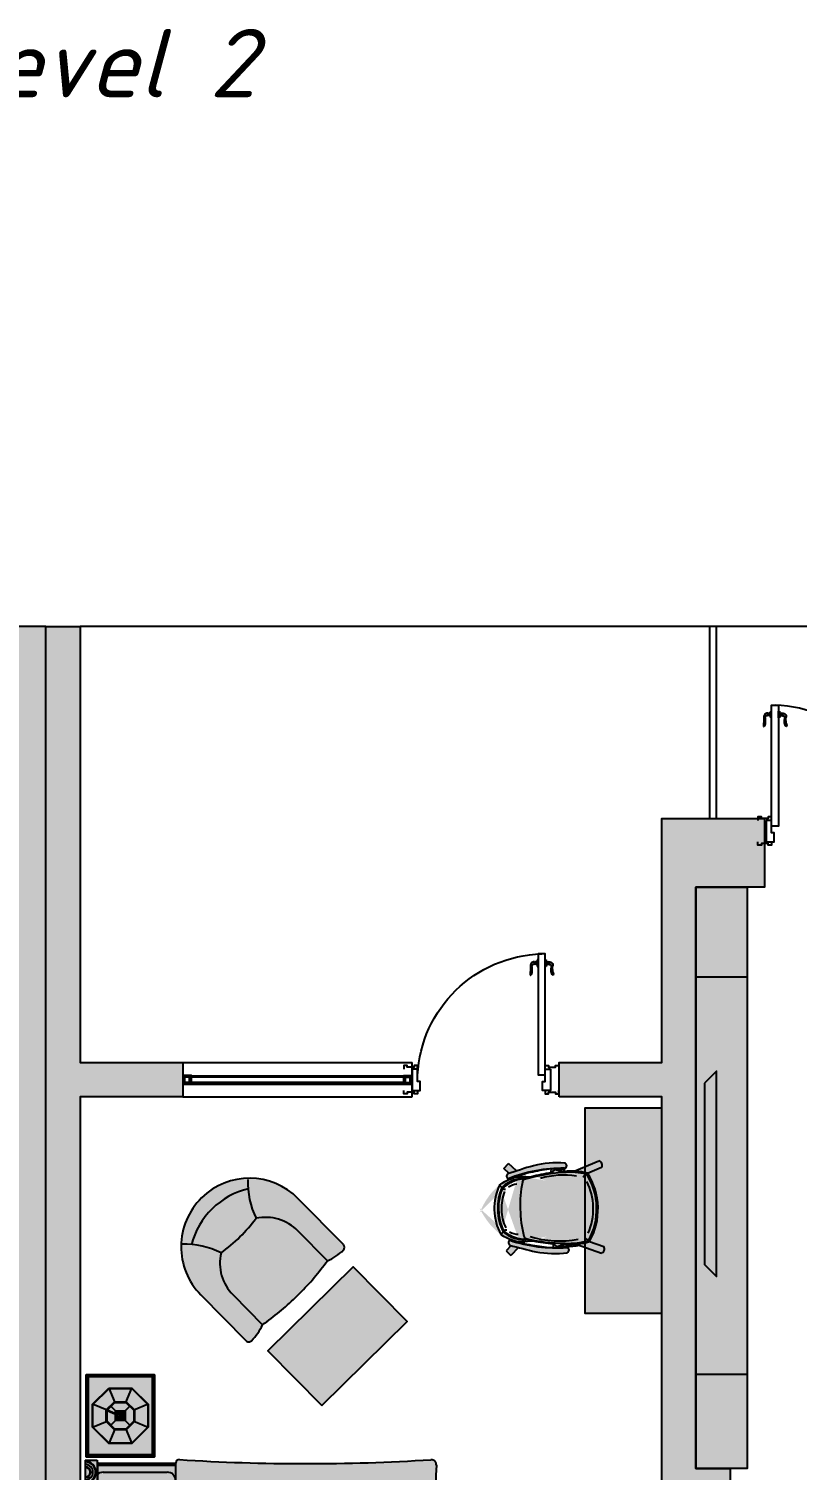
# Model space of a CAD drawing. Header units: millimetres. Extents: x 38613 to 88834, y 14193 to 29607.
# Drawn here: x 79334 to 83826, y 21181 to 29607 of the extents above; entities that cross this region are included whole.
import ezdxf

# ---------------------------------------------------------------- set-up
doc = ezdxf.new("R2010")
doc.units = ezdxf.units.MM
for name, color, linetype in [('doors', 4, 'Continuous'), ('dwgmodels.com expl', 164, 'Continuous'), ('f con', 4, 'Continuous'), ('f1', 175, 'Continuous'), ('Furn', 34, 'Continuous'), ('furn hatch', 254, 'Continuous'), ('hatch wall', 8, 'Continuous'), ('wall', 5, 'Continuous')]:
    doc.layers.add(name, color=color, linetype=linetype)
doc.styles.add('ISO', font='isocpeui.ttf')

# ---------------------------------------------------------------- blocks, each defined once
blk = doc.blocks.new('bed (plan)')
at = {"layer": 'furn hatch', "linetype": 'ByBlock'}
h = blk.add_hatch(color=256, dxfattribs=at)
edge = h.paths.add_edge_path()
edge.add_ellipse((1258.749999999693, -129.1499999999541), major_axis=(822.8959913012318, 822.8959913012318), ratio=1, start_angle=131.3481957178716, end_angle=138.5917142279979, ccw=False)
edge.add_ellipse((95.36632932841803, -54.89999999996411), major_axis=(-1.414213562373095, 1.414213562373095), ratio=0.9999999999999387, start_angle=221.3481957178836, end_angle=314.9999999999982)
edge.add_line((95.36632932841803, -52.89999999996428), (94.99999999935562, -52.89999999996428))
edge.add_line((94.99999999935562, -52.89999999996428), (94.99999999935608, -7.099999999963984))
edge.add_line((94.99999999935608, -7.099999999963984), (95.79999999931852, -7.099999999963984))
edge.add_line((95.79999999931852, -7.099999999963984), (95.79999999931852, -6.999999999964132))
edge.add_line((95.79999999931852, -6.999999999964132), (96.99999999928878, -6.999999999964132))
edge.add_line((96.99999999928878, -6.999999999964132), (96.99999999928923, 5.684341886080801e-14))
edge.add_line((96.99999999928923, 5.684341886080801e-14), (-96.99999999928878, 5.684341886080801e-14))
edge.add_line((-96.99999999928878, 5.684341886080801e-14), (-96.99999999928878, -6.999999999964132))
edge.add_line((-96.99999999928878, -6.999999999964132), (-95.79999999928896, -6.999999999964132))
edge.add_line((-95.79999999928896, -6.999999999964132), (-95.79999999928896, -7.099999999963927))
edge.add_line((-95.79999999928896, -7.099999999963927), (-94.99999999935517, -7.099999999963984))
edge.add_line((-94.99999999935517, -7.099999999963984), (-94.99999999935517, -52.89999999996417))
edge.add_line((-94.99999999935517, -52.89999999996417), (-95.36632932841849, -52.89999999996428))
edge.add_ellipse((-95.36632932841758, -54.89999999996417), major_axis=(-1.4142135623731, 1.4142135623731), ratio=0.9999999999999893, start_angle=-45.00000000000031, end_angle=48.65180428212735)
edge.add_ellipse((-1258.750000000005, -129.1499999999616), major_axis=(-822.8959913014588, 822.8959913014588), ratio=0.9999999999999994, start_angle=221.4082857720034, end_angle=228.6518042821278, ccw=False)
edge.add_ellipse((-94.29106223705594, -202.2424845104946), major_axis=(-2.121320343559603, 2.121320343559603), ratio=0.9999999999999872, start_angle=41.40828577201795, end_angle=137.7029539343334)
edge.add_ellipse((-3.183231456205249e-12, -2305.399999999965), major_axis=(-1.971220551600547e-11, 2102.50000000005), ratio=0.9495711471803869, start_angle=-2.7029539343203055, end_angle=2.7029539343188844, ccw=False)
edge.add_ellipse((94.2910622370573, -202.2424845104951), major_axis=(2.121320343559809, 2.121320343559808), ratio=0.9999999999999182, start_angle=222.2970460656817, end_angle=318.5917142279896)
at = {"color": 0}
for p, q in [((-96.99999999928878, 0), (-96.99999999928878, -6.999999999964189)), ((-94.1692193869444, -6.999999999964189), (-94.1692193869444, -52.89999999996422))]:
    blk.add_line(p, q, dxfattribs=at)
at = {"color": 0, "linetype": 'ByBlock'}
for p, q in [((-82.99999999932061, 0), (-82.99999999932061, -6.999999999964189)), ((-74.9999999993006, 0), (-74.9999999993006, -3.199999999964348)), ((74.99999999932925, 0), (74.99999999932925, -3.199999999964348)), ((82.99999999932061, 0), (82.99999999932061, -6.999999999964189)), ((96.99999999928923, 0), (96.99999999928923, -6.999999999964189)), ((-95.79999999928896, -7.099999999963984), (-84.19999999932065, -7.099999999964439)), ((-84.19999999932065, -7.099999999963984), (-84.19999999932065, -6.999999999964302)), ((-76.99999999929105, -3.199999999964348), (-76.99999999929105, -3.599999999964439)), ((76.99999999931879, -3.199999999964348), (76.99999999931879, -3.599999999964439)), ((84.19999999935044, -7.099999999963984), (84.19999999935044, -6.999999999964302)), ((95.79999999931874, -7.099999999963984), (84.19999999935044, -7.099999999964439)), ((94.16921938694486, -6.999999999964189), (94.16921938694509, -52.89999999996422)), ((95.79999999931874, -7.099999999963984), (95.79999999931874, -6.999999999964302)), ((-89.99999999999955, -10.39999999996417), (-89.99999999999955, -47.89999999996417)), ((90.00000000000045, -10.39999999996417), (90.00000000000045, -47.89999999996417)), ((-95.36632932841758, -52.89999999996417), (-51.96346771649405, -52.89999999996417)), ((61.96346771649451, -52.89999999996417), (95.36632932841803, -52.89999999996417))]:
    blk.add_line(p, q, dxfattribs=at)
for points in [[(96.99999999928878, 0), (-96.99999999928878, 0)], [(-96.99999999928878, -6.999999999964189), (-82.99999999932061, -6.999999999964189)], [(-94.99999999935517, -6.999999999964189), (-94.99999999935517, -52.89999999996417)], [(-82.99999999932061, -3.199999999964348), (82.9999999993488, -3.199999999964405)], [(-76.99999999929105, -3.599999999964439), (76.99999999931879, -3.599999999964439)], [(96.99999999928923, -6.999999999964189), (82.99999999932061, -6.999999999964189)], [(94.9999999993554, -52.89999999996417), (94.99999999935562, -6.999999999964189)]]:
    blk.add_lwpolyline(points, dxfattribs=at)
for centre, radius in [((-89.99999999930469, 0), 6.299999999988813), ((-89.99999999930469, 0), 5.99999999999136), ((-89.99999999930469, 0), 4.499999999999773), ((-89.99999999930469, 0), 3.158747345776419), ((-89.99999999930469, 0), 2.840927851761535), ((89.99999999930515, 0), 6.299999999988813), ((89.99999999930515, 0), 5.99999999999136), ((89.99999999930515, 0), 4.499999999999773), ((89.99999999930515, 0), 3.158747345776419), ((89.99999999930515, 0), 2.840927851761535)]:
    blk.add_arc(centre, radius, 180, 0, dxfattribs=at)
for centre, major_axis, ratio, start_param, end_param in [((-84.99999999999955, -10.39999999996417), (3.53553390593278, 3.53553390593278), 0.9999999999999758, 1.608431855532439, 2.356194490192332), ((85.00000000000045, -10.39999999996417), (-3.535533905932801, 3.535533905932801), 0.9999999999999641, 3.926990816987259, 4.674753451647171), ((-84.99999999999955, -47.89999999996417), (-3.535533905932765, 3.535533905932765), 0.999999999999984, 0.7853981633974563, 2.356194490192337), ((85.00000000000045, -47.89999999996417), (3.535533905932794, 3.535533905932794), 0.999999999999968, 3.926990816987257, 5.497787143782122), ((-95.36632932841758, -54.89999999996422), (-1.4142135623731, 1.4142135623731), 0.9999999999999893, -0.7853981633974537, 0.8491341717589984), ((-1258.750000000005, -129.1499999999617), (-822.8959913014588, 822.8959913014588), 0.9999999999999994, 3.864303577917975, 3.990726825348799), ((1258.749999999693, -129.1499999999541), (822.8959913012318, 822.8959913012318), 1, 2.292458481830776, 2.418881729261634), ((95.36632932841803, -54.89999999996417), (-1.414213562373095, 1.414213562373095), 0.9999999999999386, 3.863254808625883, 5.497787143782107), ((95.36632932841803, -54.89999999996417), (-1.414213562373095, 1.414213562373095), 0.9999999999999386, 3.863254808625883, 5.497787143782107), ((-94.29106223705594, -202.2424845104948), (-2.121320343559603, 2.121320343559603), 0.9999999999999875, 0.7227109243284353, 2.403369935876198), ((-3.183231456205249e-12, -2305.399999999965), (-1.971220551600547e-11, 2102.50000000005), 0.9495711471803869, -0.04717544568362486, 0.04717544568359933), ((94.2910622370573, -202.2424845104951), (2.121320343559809, 2.121320343559808), 0.9999999999999182, 3.879815371303653, 5.560474382851282)]:
    blk.add_ellipse(centre, major_axis=major_axis, ratio=ratio, start_param=start_param, end_param=end_param, dxfattribs=at)
for points, knots in [([(-55.28161005304673, -50.37072092055695), (-53.57369610247133, -49.11089182664779), (-47.84918130324331, -44.8882491752708), (-41.08443227167209, -34.2683318346343), (-29.81745028970545, -28.32732168834974), (-26.26205906366476, -22.07316713604001), (-25.31088913245367, -20.39999999996417)], [0, 0, 0, 0, 63.40047833522669, 212.503080957849, 369.0804236905307, 426.2689815953232, 426.2689815953232, 426.2689815953232, 426.2689815953232]), ([(-7.518915788108643, -38.30244874943759), (-8.410730900119233, -37.28816866848558), (-12.91226448346515, -32.48875811867248), (-20.80432797520461, -28.3273216883502), (-24.35971920124348, -22.07316713604007), (-25.31088913245367, -20.39999999996417)], [172.0943258210815, 172.0943258210815, 172.0943258210815, 172.0943258210815, 212.5030809578514, 369.0804236905275, 426.2689815953121, 426.2689815953121, 426.2689815953121, 426.2689815953121]), ([(17.5189157881091, -38.30244874943759), (18.41073090012014, -37.28816866848558), (22.91226448346606, -32.48875811867248), (30.80432797520507, -28.3273216883502), (34.35971920124393, -22.07316713604007), (35.31088913245458, -20.39999999996417)], [172.0943258210815, 172.0943258210815, 172.0943258210815, 172.0943258210815, 212.5030809578514, 369.0804236905275, 426.2689815953121, 426.2689815953121, 426.2689815953121, 426.2689815953121]), ([(65.28161005304719, -50.37072092055695), (63.57369610247224, -49.11089182664779), (57.84918130324422, -44.8882491752708), (51.08443227167299, -34.2683318346343), (39.81745028970636, -28.32732168834974), (36.26205906366567, -22.07316713604001), (35.31088913245458, -20.39999999996417)], [0, 0, 0, 0, 63.40047833522669, 212.503080957849, 369.0804236905307, 426.2689815953232, 426.2689815953232, 426.2689815953232, 426.2689815953232]), ([(-24.97072092059079, -55.37072092055695), (-23.26280697001539, -54.11089182664779), (-17.53829217078737, -49.88824917527074), (-10.77354313921614, -39.26833183463452), (0.4934388427509475, -33.3273216883502), (4.048830068789812, -27.07316713604007), (5.000000000000455, -25.39999999996417)], [0, 0, 0, 0, 63.40047833522669, 212.5030809578514, 369.0804236905275, 426.2689815953121, 426.2689815953121, 426.2689815953121, 426.2689815953121]), ([(34.97072092059307, -55.37072092055695), (33.26280697001766, -54.11089182664779), (27.53829217078965, -49.8882491752708), (20.77354313921887, -39.2683318346343), (9.506561157252236, -33.32732168834974), (5.951169931211552, -27.07316713604001), (5.000000000000455, -25.39999999996417)], [0, 0, 0, 0, 63.40047833522669, 212.503080957849, 369.0804236905306, 426.2689815953231, 426.2689815953231, 426.2689815953231, 426.2689815953231]), ([(-55.28161005304673, -50.37072092055695), (-53.57369610247133, -51.63055001446611), (-47.84918130324331, -55.85319266584304), (-41.08443227167209, -66.47311000647954), (-29.81745028970545, -72.41412015276416), (-26.26205906366476, -78.66827470507383), (-25.31088913245367, -80.34144184114973)], [0, 0, 0, 0, 63.40047833522669, 212.503080957849, 369.0804236905307, 426.2689815953233, 426.2689815953233, 426.2689815953233, 426.2689815953233]), ([(65.28161005304719, -50.37072092055695), (63.57369610247224, -51.63055001446611), (57.84918130324422, -55.85319266584304), (51.08443227167299, -66.47311000647954), (39.81745028970636, -72.41412015276416), (36.26205906366567, -78.66827470507383), (35.31088913245458, -80.34144184114973)], [0, 0, 0, 0, 63.40047833522669, 212.503080957849, 369.0804236905307, 426.2689815953233, 426.2689815953233, 426.2689815953233, 426.2689815953233]), ([(-24.97072092059079, -55.37072092055695), (-23.26280697001539, -56.63055001446611), (-17.53829217078737, -60.8531926658431), (-10.77354313921614, -71.47311000647937), (0.4934388427509475, -77.41412015276364), (4.048830068789812, -83.66827470507383), (5.000000000000455, -85.34144184114973)], [0, 0, 0, 0, 63.40047833522669, 212.5030809578514, 369.0804236905276, 426.2689815953125, 426.2689815953125, 426.2689815953125, 426.2689815953125]), ([(34.97072092059307, -55.37072092055695), (33.26280697001766, -56.63055001446611), (27.53829217078965, -60.8531926658431), (20.77354313921887, -71.47311000647954), (9.506561157252236, -77.41412015276416), (5.951169931211552, -83.66827470507383), (5.000000000000455, -85.34144184114973)], [0, 0, 0, 0, 63.40047833522669, 212.503080957849, 369.0804236905307, 426.2689815953233, 426.2689815953233, 426.2689815953233, 426.2689815953233]), ([(-12.7919733443473, -67.4389930916762), (-16.08957000376085, -70.02667444215768), (-21.33785360508045, -73.35262495708065), (-24.35971920124348, -78.66827470507383), (-25.31088913245367, -80.34144184114973)], [244.5810098080917, 244.5810098080917, 244.5810098080917, 244.5810098080917, 369.0804236905276, 426.2689815953125, 426.2689815953125, 426.2689815953125, 426.2689815953125]), ([(22.79197334434821, -67.4389930916762), (26.08957000376176, -70.02667444215768), (31.33785360508136, -73.35262495708065), (34.35971920124393, -78.66827470507383), (35.31088913245458, -80.34144184114973)], [244.5810098080917, 244.5810098080917, 244.5810098080917, 244.5810098080917, 369.0804236905276, 426.2689815953125, 426.2689815953125, 426.2689815953125, 426.2689815953125])]:
    blk.add_open_spline(points, degree=3, knots=knots, dxfattribs=at)
at = {"layer": 'Furn', "color": 34}
blk.add_line((-95.79999999928896, -7.099999999963984), (-95.79999999928896, -6.999999999964302), dxfattribs=at)
blk = doc.blocks.new('bes table600 (pl)')
at = {"layer": 'furn hatch'}
blk.add_hatch(color=256, dxfattribs=at).paths.add_polyline_path([(300, -2.273736754432321e-13), (-299.9999999999999, -2.205814966808074e-29), (-299.9999999999999, -500), (300, -500)])
at = {"color": 0, "linetype": 'ByBlock'}
for p, q in [((-299.9999999999999, 0), (-283.9999999999999, -16)), ((299.9999999999999, 0), (283.9999999999999, -16)), ((-283.9999999999999, -484), (-299.9999999999999, -500)), ((283.9999999999999, -484), (299.9999999999999, -500))]:
    blk.add_line(p, q, dxfattribs=at)
for points in [[(-299.9999999999999, 0), (300, -2.273736754432321e-13), (299.9999999999999, -500), (-299.9999999999999, -500)], [(-283.9999999999999, -16), (283.9999999999999, -16), (283.9999999999999, -484), (-283.9999999999999, -484)]]:
    blk.add_lwpolyline(points, close=True, dxfattribs=at)
at = {"layer": 'f con'}
blk.add_lwpolyline([(-299.9999999999999, -500), (299.9999999999999, -500), (300, -2.273736754432321e-13), (-299.9999999999999, 0)], close=True, dxfattribs=at)
blk = doc.blocks.new('lamp (pl)')
at = {"color": 0, "linetype": 'ByBlock'}
for p, q in [((-40.38582233137731, 97.5), (-83.87824638055213, 202.5)), ((83.87824638055099, 202.5), (40.3858223313764, 97.49999999999989)), ((-202.5000000000002, 83.87824638055213), (-97.50000000000023, 40.38582233137743)), ((-68.94291116568888, 68.94291116568854), (-21.21320343559637, 21.21320343559626)), ((-42.29923949320255, 95.58658283817442), (-9.903337778047899, 17.37595755214329)), ((-37.67984183064618, 97.49999999999989), (-5.283940115491532, 19.28937471396887)), ((21.21320343559728, 21.21320343559546), (68.9429111656882, 68.9429111656874)), ((97.5, 40.38582233137629), (202.5, 83.8782463805511)), ((-97.50000000000023, -40.38582233137697), (-202.5000000000002, -83.87824638055201)), ((-83.87824638055213, -202.5000000000001), (-40.38582233137731, -97.50000000000011)), ((-68.9429111656882, -68.942911165689), (-21.21320343559546, -21.21320343559739)), ((21.21320343559637, -21.21320343559671), (68.9429111656882, -68.94291116568843)), ((40.3858223313764, -97.50000000000011), (83.87824638055099, -202.5000000000001)), ((97.5, -40.38582233137686), (202.5, -83.87824638055201))]:
    blk.add_line(p, q, dxfattribs=at)
for points in [[(-202.5000000000002, 83.87824638055213), (-202.5000000000002, -83.87824638055201), (-83.87824638055213, -202.5000000000001), (83.87824638055099, -202.5000000000001), (202.5, -83.87824638055201), (202.5, 83.8782463805511), (83.87824638055099, 202.5), (-83.87824638055213, 202.5)], [(-200.0000000000002, 82.84271247461936), (-200.0000000000002, -82.84271247461913), (-82.84271247461925, -200.0000000000001), (82.84271247461857, -200.0000000000001), (200, -82.84271247461936), (200, 82.84271247461857), (82.84271247461857, 200), (-82.84271247461947, 200)], [(-102.5000000000002, 42.4568901432425), (-102.5000000000002, -42.4568901432425), (-42.45689014324307, -102.5000000000001), (42.45689014324125, -102.5000000000001), (102.5, -42.45689014324216), (102.5, 42.45689014324137), (42.45689014324125, 102.5000000000001), (-42.45689014324216, 102.5)], [(-97.50000000000023, 40.38582233137743), (-97.50000000000023, -40.38582233137697), (-40.38582233137731, -97.50000000000011), (40.3858223313764, -97.50000000000011), (97.5, -40.38582233137686), (97.5, 40.38582233137629), (40.3858223313764, 97.49999999999989), (-40.38582233137731, 97.5)]]:
    blk.add_lwpolyline(points, close=True, dxfattribs=at)
blk.add_lwpolyline([(-17.20345518378963, 34.9999999999992), (-35, 34.9999999999992), (-35, -35.0000000000008), (35, -35.0000000000008), (35, 34.9999999999992), (-11.79149418232737, 34.9999999999992)], dxfattribs=at)
for radius in [20, 10, 7.5]:
    blk.add_circle((0, 0), radius, dxfattribs=at)
blk.add_arc((0, -1.13686837721616e-13), 30, 117.2801918471891, 107.7198081528046, dxfattribs=at)
blk = doc.blocks.new('wew')
at = {"layer": 'f1', "color": 34, "xscale": 0.7999999999883585, "yscale": 0.7999999999883585, "rotation": 180}
for name, p in [('bes table600 (pl)', (0, 0)), ('lamp (pl)', (0, 200))]:
    blk.add_blockref(name, p, dxfattribs=at)
blk = doc.blocks.new('armchaer')
h = blk.add_hatch(color=254)
edge = h.paths.add_edge_path()
edge.add_ellipse((-296.1263035950251, -268.9037169185576), major_axis=(-270.2235710185463, -294.922393723302), ratio=0.999999999988288, start_angle=89.99008652182249, end_angle=179.990086521822, ccw=False)
edge.add_line((-1.250669137647492, -539.1783121973567), (-255.7883912124962, -816.8846656661917))
edge.add_ellipse((-272.1703709045687, -801.8694103729104), major_axis=(-15.71348386204226, -15.71348386204226), ratio=0.9999999999882825, start_angle=2.4925167828245094, end_angle=92.49251678276562, ccw=False)
edge.add_ellipse((-120.2704686007346, -623.2300702738867), major_axis=(-181.5130642803174, -181.5130642803173), ratio=0.9999999999883796, start_angle=338.98577750442445, end_angle=364.44039008106915, ccw=False)
edge.add_ellipse((395.9691245281283, 459.8772005311039), major_axis=(-993.4064497580682, -993.4064497580682), ratio=0.9999999999883331, start_angle=2.492516782837015, end_angle=12.696847287550781, ccw=False)
edge.add_line((-553.2953151249094, -575.7915556125663), (-566.400898877022, -563.7793513793549))
edge.add_line((-566.400898877022, -563.7793513793513), (-579.5064826291782, -551.7671471461217))
edge.add_ellipse((369.7579570207745, 483.9016090002115), major_axis=(-993.4064497579917, -993.4064497579917), ratio=0.9999999999883399, start_angle=352.2881862781159, end_angle=362.4925167828335, ccw=False)
edge.add_ellipse((-664.3934771107452, -124.502441666722), major_axis=(-181.5130642803177, -181.5130642803177), ratio=0.9999999999883168, start_angle=0.5446434846014085, end_angle=25.99925606122912, ccw=False)
edge.add_ellipse((-829.1576804350916, -291.3507304017949), major_axis=(-15.71348386204155, -15.71348386204155), ratio=0.9999999999883177, start_angle=272.4925167827872, end_angle=362.49251678284435, ccw=False)
edge.add_line((-845.5396601271932, -276.335475108528), (-591.0019380523736, 1.370878360270581))
edge.add_ellipse((-296.1263035950105, -268.9037169185613), major_axis=(-270.2524260228694, -294.8959526379626), ratio=0.9999999999882909, start_angle=179.9956925528132, end_angle=269.9956925528138, ccw=False)
at = {"color": 34}
for p, q in [((-591.001938052359, 1.370878360259667), (-845.5396601271786, -276.335475108528)), ((-582.8015916605946, -187.012531552944), (-747.9693998884613, -367.2143081678732)), ((-579.5064826306916, -551.7671471447393), (-566.400898877022, -563.7793513793513)), ((-566.400898877022, -563.7793513793513), (-553.2953151233523, -575.7915556139815)), ((-354.8018872786779, -727.5804352063096), (-189.6340790507966, -547.3786585913804)), ((-255.7883912124962, -816.8846656661844), (-1.250669137691148, -539.1783121973858))]:
    blk.add_line(p, q, dxfattribs=at)
for centre, major_axis, ratio, start_param, end_param in [((-296.1263035950105, -268.9037169185613), (-270.2524260228694, -294.8959526379626), 0.9999999999882909, 3.141517474454028, 4.712313801248935), ((-793.1544278063666, 91.92787136632978), (-348.8249108645073, -348.8249108645073), 0.9999999999883212, 1.946756624129567, 2.42193245069571), ((-390.5478019447037, -371.9196855616683), (-304.6240642121495, -332.3737738375273), 0.9999999999882843, 2.594611066454934, 3.688507999574148), ((-296.1263035950251, -268.9037169185576), (-270.2235710185463, -294.922393723302), 0.999999999988288, 1.570623303960375, 3.141419630755262), ((-386.2178353556956, -367.195595072164), (-188.5618063444662, -188.5618063444662), 0.9999999999883372, 3.755140864209717, 4.755891604905364), ((385.8845747898158, 475.1854205124109), (-657.1867720202041, -657.186772020204), 0.9999999999883307, 6.171218689696627, 6.482157173705834), ((106.5299314967269, -732.6971490658434), (-348.8249108644964, -348.8249108644964), 0.9999999999883369, 3.94825810552629, 4.423433932094577), ((-829.1576804350916, -291.3507304017949), (-15.71348386204155, -15.71348386204155), 0.9999999999883177, 4.755891604905543, 6.326687931701437), ((-664.3934771107452, -124.502441666722), (-181.5130642803177, -181.5130642803177), 0.9999999999883168, 0.009505822055827536, 0.4537726213375407), ((-386.217835355681, -367.1955950721676), (-188.5618063444629, -188.5618063444628), 0.9999999999883349, 1.614298951315604, 2.615049692012646), ((369.7579570207745, 483.9016090002115), (-993.4064497579917, -993.4064497579917), 0.9999999999883401, 6.148588766432231, 6.326687931701247), ((395.9691245281283, 459.8772005311039), (-993.4064497580681, -993.4064497580681), 0.9999999999883332, 0.04350262452172179, 0.2216017897906733), ((-120.2704686007346, -623.2300702738867), (-181.5130642803174, -181.5130642803173), 0.9999999999883794, 5.916417934885134, 6.36068473416714), ((-272.1703709045687, -801.8694103729104), (-15.71348386204226, -15.71348386204226), 0.9999999999882825, 0.04350262452150284, 1.614298951315372)]:
    blk.add_ellipse(centre, major_axis=major_axis, ratio=ratio, start_param=start_param, end_param=end_param, dxfattribs=at)
blk = doc.blocks.new('chair(top)')
h = blk.add_hatch(color=254)
edge = h.paths.add_edge_path()
edge.add_line((-268.7258775819937, 217.8700059060102), (-268.8082901656599, 220.8151209216048))
edge.add_ellipse((-264.8151906370331, 240.5647524405467), major_axis=(-14.24768031961131, 14.2476803196113), ratio=0.9999999999991576, start_angle=74.44572454939811, end_angle=123.5696855099821, ccw=False)
edge.add_ellipse((-269.2934629281954, 239.6549229735938), major_axis=(11.21819662684667, 11.21819662684667), ratio=0.9999999999996725, start_angle=64.62616845629191, end_angle=169.5417827002394, ccw=False)
edge.add_ellipse((-199.7111331898341, -330.5546092239638), major_axis=(-417.1423224938641, 417.1423224938641), ratio=0.9999999999999156, start_angle=304.4125378387086, end_angle=322.29530560955857, ccw=False)
edge.add_ellipse((-754.7219521359948, -2650.423126653714), major_axis=(-2103.410748130997, 2103.410748130997), ratio=0.9999999999999782, start_angle=300.10151816898457, end_angle=302.1137096617236, ccw=False)
edge.add_line((10.08759975196153, 224.2490111837433), (54.37378485003137, 271.0850518966581))
edge.add_line((54.37378485003137, 271.0850518966581), (83.43815236988303, 243.6030115671456))
edge.add_line((83.43815236988303, 243.6030115671456), (53.80265087159933, 212.2611935341083))
edge.add_ellipse((-754.7219521353836, -2650.423126653885), major_axis=(-2103.410748562303, 2103.410748562302), ratio=0.9999999998586856, start_angle=299.0562210493645, end_angle=299.2284193854286, ccw=False)
edge.add_ellipse((52.85564905080537, 196.0846871638896), major_axis=(-11.82700587491875, 11.82700587491875), ratio=0.9999999999995888, start_angle=163.7727397053436, end_angle=280.19489465516006, ccw=False)
edge.add_ellipse((56.92524343710102, 218.0836809898028), major_axis=(26.07484310239823, 26.07484310239823), ratio=0.9999999999998664, start_angle=207.1728532711554, end_angle=231.1979395816537, ccw=False)
edge.add_ellipse((-218.2791082765034, -674.8299108590254), major_axis=(634.6207870617633, 634.6207870617632), ratio=0.9999999999991646, start_angle=27.89886255482355, end_angle=28.91341477611117)
edge.add_line((30.40593617323611, 187.517371510723), (27.9968867872085, 184.9696168356822))
edge.add_ellipse((-548.4495624315896, -2001.232787197321), major_axis=(587.0701330397267, 2183.613920179248), ratio=0.3197021209612336, start_angle=353.4974769260804, end_angle=360.8664433436097, ccw=False)
edge.add_ellipse((-167.8147776433034, -4.695928454431851), major_axis=(-226.2741699807234, 226.2741699807234), ratio=0.9999999999999298, start_angle=199.8922707132662, end_angle=253.3134861441613, ccw=False)
edge.add_ellipse((-659.5039093939413, 1967.43085890685), major_axis=(-708.263130267219, 2147.366860089802), ratio=0.3197021209613926, start_angle=179.133556656394, end_angle=186.5025230739189, ccw=False)
edge.add_line((38.29691425853525, -183.1145302273944), (40.84466893356876, -185.5235796134257))
edge.add_ellipse((-255.6752539186273, 661.5673376411287), major_axis=(634.6207870683817, 634.6207870683816), ratio=0.9999999999921979, start_angle=244.2923420815168, end_angle=245.3068943028054)
edge.add_ellipse((69.03180125441577, -214.5590493780692), major_axis=(-26.07484310241184, 26.07484310241184), ratio=0.9999999999997788, start_angle=312.00781727580124, end_angle=336.03290358611747, ccw=False)
edge.add_ellipse((63.73835130673251, -192.8220598102162), major_axis=(-11.82700587491932, 11.82700587491932), ratio=0.9999999999995678, start_angle=173.010862202313, end_angle=289.4330171521126, ccw=False)
edge.add_ellipse((-901.7574218459631, 2604.070184822682), major_axis=(-2103.41074793095, 2103.410747930949), ratio=0.9999999996930369, start_angle=153.9773374616437, end_angle=154.1495357977531, ccw=False)
edge.add_line((65.58849095692858, -208.9202943118325), (96.93030898991856, -238.5557958101526))
edge.add_line((96.93030898991856, -238.5557958101526), (69.44826866047515, -267.6201633300552))
edge.add_line((69.44826866047515, -267.6201633300552), (22.61222794761125, -223.3339782319308))
edge.add_ellipse((-901.7574218456575, 2604.070184822791), major_axis=(-2103.410748130788, 2103.410748130788), ratio=0.9999999999994623, start_angle=151.0920471957012, end_angle=153.1042386884402, ccw=False)
edge.add_ellipse((-217.883832038744, 318.8691301071085), major_axis=(-417.1423224938707, 417.1423224938706), ratio=0.9999999999998921, start_angle=130.9104512478701, end_angle=148.7932190187255, ccw=False)
edge.add_ellipse((-255.4701187021274, -254.3392807485179), major_axis=(11.21819662684518, 11.21819662684518), ratio=0.9999999999997722, start_angle=103.66397415717847, end_angle=208.5795884010857, ccw=False)
edge.add_ellipse((-250.9479749099992, -254.9972533136533), major_axis=(-14.24768031964553, 14.24768031964553), ratio=0.9999999999990276, start_angle=-30.363928652567722, end_angle=18.76003230794572, ccw=False)
edge.add_line((-256.0392612595751, -235.5018284070575), (-256.4378955271532, -221.2561426769753))
edge.add_ellipse((-295.7004372587544, 195.4732743575805), major_axis=(-295.97715638611, 295.9771563861099), ratio=0.9999999999998843, start_angle=132.2876374217565, end_angle=140.3822860605126, ccw=False)
edge.add_line((-315.5082297867921, -222.63269972118), (-460.006585750496, -282.4357960835187))
edge.add_ellipse((-453.9273444394785, -258.2746066892141), major_axis=(-17.61704072573552, 17.61704072573552), ratio=0.9999999999999213, start_angle=14.089224986627073, end_angle=120.87687039063141, ccw=False)
edge.add_line((-475.3029883108975, -245.4760873628838), (-393.3400231896667, -211.5543235573568))
edge.add_ellipse((-64.68620707647642, -1.810101617313194), major_axis=(275.6863883864078, 275.6863883864078), ratio=0.9999999999999918, start_angle=136.6028784287194, end_angle=167.5456914886425, ccw=False)
edge.add_ellipse((-64.68620707647642, -1.810101617316832), major_axis=(-275.6863883864233, 275.6863883864233), ratio=0.9999999999998269, start_angle=15.660065368797405, end_angle=46.602878428724125, ccw=False)
edge.add_line((-404.5550088999589, 189.2269812489831), (-488.2866812199645, 218.5121440731491))
edge.add_ellipse((-467.6602035633114, 232.4860006397394), major_axis=(17.61704072573502, 17.61704072573502), ratio=0.9999999999996753, start_angle=62.32888646681948, end_angle=169.1165318708087, ccw=False)
edge.add_line((-475.0810695609252, 256.269419143191), (-346.3167110529757, 211.2340687151736))
edge.add_ellipse((-272.0076456527895, -200.6920375279806), major_axis=(-295.9771563863061, 295.9771563863061), ratio=0.999999999999935, start_angle=314.5507772149108, end_angle=325.22584737304743, ccw=False)
edge = h.paths.add_edge_path(flags=16)
edge.add_ellipse((-225.570224367184, 209.9252218375368), major_axis=(-24.10597093469982, 24.10597093469982), ratio=0.9999999999997591, start_angle=211.2676183798251, end_angle=251.1054033958742)
edge.add_ellipse((-239.1196741265012, -672.6916662506337), major_axis=(635.4793251658017, 635.4793251658017), ratio=0.9999999999999271, start_angle=395.1525654517351, end_angle=402.1833257481602, ccw=False)
edge.add_ellipse((-218.279108276547, -674.8299108590072), major_axis=(-634.6207870621439, 634.6207870621438), ratio=0.9999999999998513, start_angle=301.82686545011296, end_angle=306.4868929364221, ccw=False)
edge.add_line((-13.74636836636637, 199.0427600996118), (-21.89174788976379, 190.4283959105342))
edge.add_ellipse((-548.4495624315896, -2001.232787197321), major_axis=(587.0701330408556, 2183.613920179092), ratio=0.319702120963795, start_angle=4.802875289350225, end_angle=5.122785823531273)
edge.add_ellipse((-66.25761061967933, 425.8541437317363), major_axis=(-168.8879684536302, 168.8879684536301), ratio=0.9999999999999392, start_angle=128.689181425494, end_angle=144.6893949273848, ccw=False)
edge.add_ellipse((-278.8927535450784, -824.1789120136236), major_axis=(-728.069720567609, 728.0697205676091), ratio=0.9999999999995693, start_angle=-55.42886302752728, end_angle=-49.81566218188388)
edge = h.paths.add_edge_path(flags=16)
edge.add_ellipse((-42.33938688067428, -428.8929925017619), major_axis=(-168.8879684536613, 168.8879684536612), ratio=0.9999999999999521, start_angle=308.51636193005004, end_angle=324.51657543194045, ccw=False)
edge.add_ellipse((-659.5039093939413, 1967.43085890685), major_axis=(-708.2631302708895, 2147.366860089051), ratio=0.3197021209699953, start_angle=174.8772141763657, end_angle=175.1971247105425)
edge.add_line((-11.20838732554694, -191.3546305901727), (-2.594023136480246, -199.5000101135738))
edge.add_ellipse((-255.6752539187437, 661.5673376410887), major_axis=(-634.6207870618618, 634.6207870618617), ratio=0.9999999999993446, start_angle=146.7188639209919, end_angle=151.3788914073059, ccw=False)
edge.add_ellipse((-276.363632878827, 658.2669966050162), major_axis=(-635.4793251658646, 635.4793251658641), ratio=0.9999999999997161, start_angle=141.0224311092699, end_angle=148.0531914056933, ccw=False)
edge.add_ellipse((-213.4778395521716, -222.2110188643601), major_axis=(24.1059709346948, 24.1059709346948), ratio=0.9999999999999242, start_angle=292.1003534615298, end_angle=331.8765284087744)
edge.add_ellipse((-327.7865533689765, 822.2378003765989), major_axis=(-738.8796952597296, 738.8796952597297), ratio=0.9999999999996969, start_angle=143.0833324076496, end_angle=148.6141338056812)
at = {"color": 0}
for p, q in [((-327.5775521305623, 204.6800455477714), (-475.0810695609252, 256.269419143191)), ((10.08759975196153, 224.2490111837433), (54.37378485003137, 271.0850518966545)), ((83.43815236988303, 243.6030115671529), (54.37378485003137, 271.0850518966545)), ((-404.5550088999589, 189.2269812489831), (-488.2866812199645, 218.5121440731491)), ((-268.2163645970286, 199.6619328683955), (-268.8082901656599, 220.8151209216048)), ((-75.48967101048038, 185.1764377170548), (-24.16564088818268, 175.8014779471596)), ((-21.89174788976379, 190.4283959105305), (-13.74636836636637, 199.0427600996118)), ((27.9968867872085, 184.9696168356822), (30.40593617323611, 187.517371510723)), ((53.80265087159933, 212.2611935341083), (83.43815236988303, 243.6030115671492)), ((107.3398084499058, -126.8196339086753), (121.9489233599888, -140.4788345274683)), ((-393.3400231896667, -211.5543235573568), (-475.3029883108975, -245.4760873628838)), ((-315.6188610171375, -222.6784863329704), (-460.006585750496, -282.4357960835187)), ((-256.6311868282064, -214.3486403538482), (-256.0392612595751, -235.5018284070575)), ((-65.01613684107724, -189.1081845535045), (-14.2966859578446, -176.8777617977285)), ((-11.20838732556149, -191.3546305901655), (-2.594023136480246, -199.5000101135738)), ((22.61222794761125, -223.3339782319308), (69.4482686604606, -267.6201633300589)), ((38.29691425853525, -183.1145302273981), (40.84466893356876, -185.5235796134257)), ((65.58849095692858, -208.9202943118325), (96.93030898991856, -238.5557958101526)), ((96.93030898991856, -238.5557958101563), (69.4482686604606, -267.6201633300589))]:
    blk.add_line(p, q, dxfattribs=at)
for centre, major_axis, ratio, start_param, end_param in [((-467.6602035633114, 232.4860006397394), (-17.61704072573153, 17.61704072573153), 0.9999999999996958, -0.4829520388474187, 1.380843973905084), ((-269.2934629281954, 239.6549229735938), (11.21819662684459, 11.21819662684459), 0.9999999999996083, 1.127939422510819, 3.754533569509473), ((-199.7111331898341, -330.5546092239638), (-417.142322493864, 417.1423224938642), 0.999999999999916, -0.9701842375422975, -0.658071060571439), ((-64.68620707647642, -1.810101617316832), (-275.6863883864401, 275.6863883864402), 0.9999999999999973, 0.2733197017629434, 0.8133736694877909), ((-64.68620707647642, -1.810101617316832), (-270.0617312782004, 270.0617312782004), 0.9999999999999972, 0.2827795221934541, 0.8133736694877953), ((-284.3064884749183, -211.7034959422163), (-295.9771563862092, 295.9771563862092), 0.9999999999999063, -0.8233857642569696, -0.4940114430146763), ((-279.1277403439308, -218.7589347211979), (-295.9771563863034, 295.9771563863035), 0.9999999999998864, -0.8233857642570708, -0.4940114430147511), ((-410.5318224100774, 144.9258322912283), (-27.49263066949573, 27.49263066949573), 0.9999999999999265, 4.438288973810573, 5.206777512342492), ((-272.0076456528041, -200.6920375279806), (-295.9771563863455, 295.9771563863455), 0.9999999999999962, -0.793244336637264, -0.6069234579313644), ((-229.3899044121645, -412.7541804375833), (-422.9538282293844, 422.9538282293844), 0.9999999999999293, -1.076511597121385, -0.6020349330795471), ((-264.54363499998, 240.8816365198581), (14.52539675992373, 14.52539675992373), 0.9999999999992834, 2.877054109961037, 3.880504056685858), ((-212.3372297121387, -631.7594183345209), (-606.6008140146446, 606.6008140146447), 0.999999999999912, -1.109562378968135, -0.7157752201058359), ((-205.5406695541169, 78.95897964039978), (-96.1777976965524, 96.17779769655242), 0.9999999999997707, -0.6315818166713134, -0.30650278543162), ((-218.996253493955, 634.6684616142229), (294.7986010413947, 294.7986010413946), 0.999999999999832, 3.815218156581885, 3.902831687238235), ((-265.0786304672074, 222.1614568777877), (0.223933229909275, 0.223933229909275), 0.999999999985031, 1.86914438863439, 3.536355757859214), ((-257.463549141743, 185.4177334128435), (26.677194891962, 26.677194891962), 0.9999999999980165, 0.8383478686643068, 0.9962201220589038), ((-225.6579813017015, 756.9779987772672), (-379.4110909380073, 379.4110909380074), 0.9999999999998536, 2.282434797790377, 2.350300831238549), ((-263.4396234798623, -764.5135380489774), (-681.6704228441729, 681.670422844173), 0.9999999999999404, -1.033988474929463, -0.7856146672856712), ((-246.5387414926663, -70.94216794437307), (-208.1142977247922, 208.1142977247922), 0.9999999999995169, -0.7944892665429938, -0.7414807916117142), ((-205.0126554415037, -226.5385492308378), (-319.3128716225431, 319.3128716225432), 0.9999999999998874, -0.8076679132340324, -0.6992587703622899), ((-228.9706138271431, 212.6711950944664), (-3.685190877627701, 3.685190877627702), 0.9999999999976901, -1.302835839238257, -0.7668235589418706), ((-229.1573701032321, 180.887371274559), (-27.95410382369728, 27.95410382369729), 0.9999999999998069, -1.350670574225882, -0.7939242035359348), ((-227.8863733700709, 215.2797709205297), (-1.72057193039827, 1.72057193039827), 0.9999999999967231, 3.023895299804479, 4.83682138223733), ((-223.6543698022142, 187.3157356743213), (-22.04777923979486, 22.04777923979487), 0.9999999999993134, 4.243185449467387, 4.971126998669017), ((-225.570224367184, 209.9252218375368), (-24.10597093469959, 24.10597093469959), 0.9999999999998869, 3.538483607369089, 4.382616058806517), ((-239.1196741265012, -672.6916662506337), (635.4793251657975, 635.4793251657974), 0.9999999999999218, 0.6135280076555872, 0.7362379237466978), ((-278.8927535450493, -824.1789120136273), (-728.0697205669901, 728.0697205669902), 0.9999999999999567, -0.9842527318439857, -0.8696787768969425), ((-66.25761061967933, 425.8541437317363), (-168.8879684536001, 168.8879684536001), 0.9999999999999085, 2.246049927571246, 2.525306334201293), ((-754.7219521359657, -2650.423126653717), (2103.410748130088, 2103.410748130087), 0.9999999999992716, 0.5071267255587925, 0.5604899686269389), ((-218.2791082765616, -674.8299108590072), (-634.6207870620703, 634.6207870620705), 0.9999999999998939, -1.084869454722596, -0.9339799112316637), ((-19.40055086740176, 32.45492723689313), (-103.3723086186273, 103.3723086186274), 0.9999999999998354, -1.043338318194928, -0.6777708184690228), ((-11.68627882916189, 168.0753543276296), (10.37852262089191, 10.37852262089191), 0.9999999999996537, 1.801840403774142, 3.18673180230197), ((-548.4495624315896, -2001.232787197321), (587.070133039725, 2183.613920179243), 0.3197021209613728, -0.1134904373267702, 0.08940947949422928), ((-26.35622059737216, 43.40956021261809), (-93.6280367220868, 93.62803672208682), 0.9999999999999528, -1.108817819540306, -0.8019428276806895), ((-37.00312651848071, -38.86902561802344), (-151.6096374676092, 151.6096374676092), 0.9999999999997238, -1.465989034129342, -1.033871354875439), ((-21.7194618392532, -7.837163405176398), (131.4617060589698, 131.4617060589698), 0.9999999999999908, 0.07103730960031739, 0.570694954984682), ((56.92524343710102, 218.0836809898028), (-26.07484310244038, 26.07484310244038), 0.9999999999994462, 2.069394451264315, 2.464368942731535), ((52.85564905080537, 196.0846871638896), (-11.82700587491875, 11.82700587491875), 0.9999999999995888, 2.858373532869894, 4.890323459011205), ((-70.45588349200261, -1.971553356150253), (-251.84697260246, 251.8469726024601), 0.9999999999999514, 0.3729909171842971, 0.8133736694878078), ((-650.8439131820196, -9.247181322436518), (460.26259335768, 460.2625933576799), 0.9999999999999509, 5.511994174035144, 5.756436210047836), ((3.339296885838849, 22.6213354262909), (88.09684735578182, 88.0968473557818), 0.9999999999998872, 0.2916496971965489, 0.7169744699224708), ((79.36425234892522, 152.9096430823629), (22.09207425052567, 22.09207425052566), 0.999999999999356, 3.910415488281132, 4.562667802240806), ((-153.0807297657302, -4.283628443412454), (186.6209724193957, 186.6209724193957), 0.9999999999999563, 5.525762649872446, 5.940487126817846), ((-186.608609732255, -4.543462701294629), (-221.8780491035966, 221.8780491035968), 0.9999999999998669, 3.952805259139653, 4.362277162439131), ((126.8523993714334, 120.8587927128065), (20.67831095704464, 20.67831095704464), 0.9999999999992967, 1.244159130468729, 1.942153830467003), ((-175.765761853414, -4.247718547881959), (-217.743680197076, 217.743680197076), 0.9999999999999066, 3.952789121619202, 4.387584914305041), ((-167.8147776433034, -4.695928454450041), (-226.2741699807216, 226.2741699807216), 0.9999999999999346, 3.4887782732345, 4.421154372920699), ((-153.0807297657302, -4.283628443343332), (186.6209724194643, 186.6209724194643), 0.9999999999999141, 5.111038172926849, 5.525762649872204), ((-186.5706740488531, -5.899140995043126), (221.8780491036628, 221.8780491036627), 0.9999999999998429, 5.118451810510898, 5.527923713810384), ((-175.7282550434757, -5.588070520843758), (-217.7436801970631, 217.7436801970632), 0.9999999999999406, 3.52234773185016, 3.957143524536046), ((-64.68620707647642, -1.810101617316832), (-275.6863883864777, 275.6863883864779), 0.999999999999806, 0.8133736694878859, 1.353427637212674), ((-64.68620707647642, -1.810101617316832), (-270.0617312781703, 270.0617312781703), 0.9999999999999671, 0.8133736694878104, 1.343967816782137), ((-70.45588349200261, -1.97155335615389), (-251.846972602529, 251.846972602529), 0.9999999999997325, 0.8133736694879277, 1.253756421791367), ((-650.3425596018787, -27.16366799540629), (-460.2625933576238, 460.262593357624), 0.9999999999998148, 3.72429276290228, 3.968734798914982), ((-2.268911149876658, -168.4658597088273), (-10.37852262088943, 10.37852262088943), 0.9999999999997222, 0.01081186346840668, 1.395703261996232), ((-23.8874352833227, -44.81551871414558), (93.62803672210792, 93.62803672210791), 0.999999999999948, 3.999486493451179, 4.306361485310775), ((4.599097730504582, -22.39919686567009), (-88.0968473558013, 88.09684735580132), 0.9999999999998179, 2.480569195847981, 2.905893968573967), ((-39.11884900723817, 36.73891910473685), (151.6096374676113, 151.6096374676113), 0.9999999999998019, 4.231415020645869, 4.663532699899801), ((-22.12374262225057, 6.610307497368922), (-131.4617060589726, 131.4617060589726), 0.9999999999998674, 2.626848710785713, 3.126506356170106), ((87.7910454046505, -148.2321687261137), (22.09207425051094, 22.09207425051094), 0.9999999999998455, 0.2056721903244237, 0.8579245042842272), ((-453.9273444394785, -258.2746066892141), (-17.61704072572982, 17.61704072572982), 0.9999999999999134, 0.245903365070598, 2.109699377822958), ((-295.7004372587398, 195.4732743575842), (-295.977156386233, 295.977156386233), 0.9999999999999004, 2.120758781990166, 2.450133103232456), ((-401.7848849478323, -167.6567335483742), (27.49263066950813, 27.49263066950813), 0.9999999999997372, 4.27395146060771, 5.042439999139619), ((-290.9243460964208, 202.8072774784632), (-295.9771563863219, 295.9771563863219), 0.9999999999999174, 2.120758781990292, 2.450133103232607), ((-255.7074681394151, 306.0402396430727), (-357.2825548735469, 357.282554873547), 0.9999999999999183, 2.212389642273598, 2.633478913276216), ((-255.4701187021274, -254.3392807485179), (11.21819662684615, 11.21819662684615), 0.9999999999998342, 1.0138064230565, 3.640400570054439), ((-250.6591234809312, -255.2984556304327), (-14.5253967599462, 14.5253967599462), 0.9999999999986536, -0.6829603909156489, 0.3204895558082239), ((-247.3340929910046, 618.8965246472799), (-606.600814014658, 606.600814014658), 0.9999999999999425, 2.342522559081317, 2.736309717943634), ((-200.8034991469904, -90.32962989480075), (96.17779769653342, 96.1777976965334), 0.9999999999995393, 3.504046451202118, 3.829125482441774), ((-183.1617391857144, -645.9219709149475), (-294.7986010416971, 294.7986010416972), 0.9999999999999909, -0.7052880214676513, -0.6176744908113412), ((-252.240148354962, -236.6374881761367), (0.2239332299078862, 0.2239332299078861), 0.9999999999947435, 1.231984234706244, 2.899195603922476), ((-246.6917595290288, -199.525413872776), (-26.67719489185014, 26.67719489185014), 0.9999999999994872, 2.201323543712335, 2.359195797106915), ((-182.9732699608721, -768.4126480204868), (-379.411090937828, 379.411090937828), 0.9999999999998536, -0.7235534922631026, -0.6556874588149292), ((-305.780371738525, 748.5851650539116), (-681.6704228442118, 681.6704228442118), 0.9999999999999303, 2.412362006261237, 2.660735813905037), ((-250.1201608865813, 57.04425797130898), (-208.1142977253082, 208.1142977253082), 0.9999999999997935, 2.368228130586899, 2.421236605518206), ((-217.3602903885621, 214.7193688072402), (-319.3128716225934, 319.3128716225934), 0.9999999999998963, 2.326006109337782, 2.434415252209497), ((-216.7193480804854, -225.1428510676487), (3.685190877631348, 3.685190877631346), 0.9999999999971941, 3.96436722471106, 4.500379505009204), ((-218.6832215179602, -193.4192079029162), (27.95410382370221, 27.95410382370221), 0.9999999999999445, 3.991467869306629, 4.548214239996422), ((-215.4909279779968, -227.6867121607211), (1.720571930402755, 1.720571930402754), 0.9999999999981636, 4.643907590717196, 6.456833673143568), ((-212.8293467210606, -199.5297750641112), (22.04777923979715, 22.04777923979715), 0.9999999999992665, 4.509601974280856, 5.237543523482532), ((-213.4778395521716, -222.211018864371), (24.10597093468131, 24.1059709346813), 0.99999999999999, 5.098112914143228, 5.942245365581105), ((-276.3636328788416, 658.2669966050125), (635.4793251660293, 635.4793251660293), 0.9999999999999992, 4.03210206881869, 4.154811984909794), ((-324.5459165309294, 807.2930044605491), (-728.0697205668938, 728.0697205668939), 0.999999999999689, 2.496426115872383, 2.611000070819437), ((-42.33938688064518, -428.8929925017583), (-168.8879684536203, 168.8879684536204), 0.9999999999998903, -0.8985589952256328, -0.6193025885958406), ((-901.7574218455557, 2604.070184822824), (-2103.410748130856, 2103.410748130856), 0.9999999999995024, 2.637053697143621, 2.690416940211761), ((-255.6752539187291, 661.5673376410923), (634.620787062117, 634.6207870621168), 0.9999999999999492, 4.131523577002064, 4.282413120493006), ((-17.55525318927539, -33.48905435172492), (-103.3723086186235, 103.3723086186235), 0.9999999999999803, 2.30451815744461, 2.670085657170468), ((69.03180125441577, -214.5590493780692), (-26.07484310240746, 26.07484310240747), 0.9999999999998431, -0.8376216037563717, -0.4426471122890365), ((63.73835130673251, -192.8220598102162), (11.82700587491863, 11.82700587491863), 0.9999999999996483, 4.590405513938742, 6.622355440079944), ((-217.8838320387586, 318.8691301071085), (-417.1423224938907, 417.1423224938907), 0.9999999999998979, 2.284818399546905, 2.596931576517783)]:
    blk.add_ellipse(centre, major_axis=major_axis, ratio=ratio, start_param=start_param, end_param=end_param, dxfattribs=at)
at = {"color": 0, "extrusion": (0, 0, -1)}
blk.add_ellipse((-659.5039093939413, 1967.43085890685), major_axis=(-708.2631302672345, 2147.366860089796), ratio=0.3197021209613486, start_param=3.028102216263012, end_param=3.231002133084019, dxfattribs=at)
blk = doc.blocks.new('door-handle')
at = {"color": 0}
for p, q in [((-32, 10), (-32, -10.00000000000728)), ((-30, 9), (-32, 9)), ((-30, 9), (-30, -9)), ((-19, 9), (-21, 9)), ((-21, 9), (-21, -9)), ((-19, 10), (-19, -10.00000000000728)), ((-9, 10), (-19, 10)), ((0, 25), (-9, 25)), ((-9, 25), (-9, -25)), ((0, -25), (0, 25)), ((-61.67027487228916, -93.05419732806331), (-60.75208368415406, -94.01785612024833)), ((-32, -10.00000000000364), (-40.34172901356942, -10.00000000000364)), ((-30, -9), (-32, -9)), ((-19, -9), (-21, -9)), ((-9, -10), (-19, -10.00000000000364)), ((-9, -25), (0, -25))]:
    blk.add_line(p, q, dxfattribs=at)
for centre, radius, start, end in [((-34.46362960745319, -14.92424038324498), 25.04570281554129, 84.35495152263769, 191.5747182569977), ((-25.49999999999818, 16.17089144310557), 8.465913068820786, 237.8902061553036, 302.1097938446965), ((-38.8885466585707, -82.44414781276464), 25.13126123219481, 149.329352931917, 204.972632821159), ((-91.0594398050871, -62.15080612508973), 42.64671855244374, 313.5613391426849, 358.16915816811), ((-90.1706845965, -63.14248529410906), 42.64671855244374, 313.5613391426849, 358.16915816811), ((-242.8306956194119, -39.24300342557399), 184.8403687438857, 350.5395445302115, 5.991388819178432), ((-39.67183528947498, -19.52468724937171), 9.54821579143467, 85.9768775786792, 192.3256840784366), ((-595.5908857967352, -61.5688183318307), 548.0530142172786, 359.6930381090062, 4.186108045202766), ((-25.49999999999818, -16.17089144310921), 8.465913068820786, 57.89020615530352, 122.1097938446965)]:
    blk.add_arc(centre, radius, start, end, dxfattribs=at)
blk = doc.blocks.new('door 810x125')
at = {"layer": 'doors', "color": 34, "linetype": 'ByBlock'}
for points in [[(-62.49999999947613, -32), (-82.49999999947613, -32), (-82.49999999947613, -11.99999999994179), (-72.49999999947613, -11.99999999988358), (-72.49999999947613, 28.00000000005821), (-82.49999999947613, 28.00000000005821), (-82.49999999947613, 48.00000000005821), (-62.5, 48.00000000005821)], [(62.5, 0), (-62.5, 0), (-62.5, -47), (-10.49999999976717, -47), (-10.49999999976717, -32), (62.49999999953434, -31.99999999994179), (62.49999999953434, 0)], [(62.49999999947613, -32), (82.49999999947613, -32), (82.49999999947613, -11.99999999994179), (72.49999999947613, -11.99999999988358), (72.49999999947613, 28.00000000005821), (82.49999999947613, 28.00000000005821), (82.49999999947613, 48.00000000005821), (62.5, 48.00000000005821)], [(29.50000000029104, -31.99999999994179), (735.5000000002328, -32), (735.5000000002328, -72), (29.50000000029104, -71.99999999995634), (29.46767709980486, -32.00002611920354)], [(-62.49999999941792, -777.9999999999418), (-82.49999999941792, -777.9999999999418), (-82.49999999941792, -797.9999999999418), (-72.49999999941792, -798.0000000000582), (-72.49999999941792, -838), (-82.49999999941792, -838), (-82.49999999941792, -858), (-62.49999999994179, -858)], [(62.5, -810), (-62.5, -810), (-62.5, -763), (-10.49999999976717, -762.9999999999418), (-10.49999999976717, -777.9999999999418), (62.49999999953434, -778.0000000000582), (62.49999999953434, -810)], [(62.49999999941792, -777.9999999999418), (82.49999999941792, -777.9999999999418), (82.49999999941792, -797.9999999999418), (72.49999999941792, -798.0000000000582), (72.49999999941792, -838), (82.49999999941792, -838), (82.49999999941792, -858), (62.49999999994179, -858)]]:
    blk.add_lwpolyline(points, dxfattribs=at)
at = {"layer": 'doors'}
blk.add_arc((-10.49999999976717, -32), 746.268048357961, 272.8011120017163, 358.4642879844835, dxfattribs=at)
at = {"layer": 'doors', "color": 34, "linetype": 'ByBlock', "zscale": 0.07530120532436947}
for p, xscale, yscale, rotation in [((681.6094870693632, -32.00000000779983), 0.7530120532028377, 0.7530120532028377, 270.0000000310026), ((681.6094870693632, -72.00000000698492), -0.753012053319253, 0.753012053319253, 269.9999999689974)]:
    blk.add_blockref('door-handle', p, dxfattribs=dict(at, xscale=xscale, yscale=yscale, rotation=rotation))
blk = doc.blocks.new('table n2')
h = blk.add_hatch(color=254)
h.dxf.hatch_style = 1
h.paths.add_polyline_path([(0, 600), (450, 600), (450, -600), (0, -600)])
at = {"color": 0}
blk.add_lwpolyline([(0, 600), (450, 600), (450, -600), (0, -600), (0, 600)], dxfattribs=at)

msp = doc.modelspace()

# ---------------------------------------------------------------- hatches: boundary and pattern name
at = {"layer": 'doors'}
h = msp.add_hatch(color=256, dxfattribs=at)
h.paths.add_polyline_path([(80244.21762971541, 23448.32306686723), (80274.21762971541, 23448.32306686723), (80274.21762971541, 23478.32306686723), (80244.21762971541, 23478.32306686723)], flags=16)
h.paths.add_polyline_path([(80234.21762971541, 23438.32306686723), (80284.21762971541, 23438.32306686723), (80284.21762971541, 23488.32306686723), (80234.21762971541, 23488.32306686723)])
h = msp.add_hatch(color=256, dxfattribs=at)
h.paths.add_polyline_path([(81534.21762971541, 23447.0388335328), (81564.21762971541, 23447.0388335328), (81564.21762971541, 23477.0388335328), (81534.21762971541, 23477.0388335328)], flags=16)
h.paths.add_polyline_path([(81524.21762971541, 23437.0388335328), (81574.21762971541, 23437.0388335328), (81574.21762971541, 23487.0388335328), (81524.21762971541, 23487.0388335328)])
at = {"layer": 'Furn', "true_color": 0xc7c8ca}
msp.add_hatch(color=9, dxfattribs=at).paths.add_polyline_path([(83534.21762971547, 24589.64983081612), (83534.21762971547, 21189.64983081618), (83234.21762971547, 21189.64983081618), (83234.21762971547, 24589.64983081612)])
at = {"layer": 'Furn'}
msp.add_hatch(color=254, dxfattribs=at).paths.add_polyline_path([(81047.89892124683, 21558.28985308619), (81546.5652426464, 22049.52255704031), (81231.02935494717, 22370.3606832509), (80731.83572609608, 21878.60853241598)])
at = {"layer": 'hatch wall', "true_color": 0x4a4a4a}
for points in [[(78234.21762971552, 14913.3230668672), (79434.21762971552, 14913.3230668672), (79434.21762971547, 26113.3230668672), (79234.21762971552, 26113.3230668672), (79234.21762971552, 23563.3230668672), (78634.21762971552, 23563.3230668672), (78634.21762971552, 23363.32306686723), (79234.21762971552, 23363.32306686723), (79234.21762971552, 15113.3230668672), (78234.21762971552, 15113.3230668672)], [(80634.21762971541, 14913.3230668672), (79434.21762971541, 14913.3230668672), (79434.21762971547, 26113.3230668672), (79634.21762971541, 26113.3230668672), (79634.21762971541, 23563.3230668672), (80234.21762971541, 23563.3230668672), (80234.21762971541, 23363.32306686723), (79634.21762971541, 23363.32306686723), (79634.21762971541, 15113.3230668672), (80634.21762971541, 15113.3230668672)], [(82434.21762971547, 23363.3230668672), (82434.21762971541, 23563.3230668672), (83034.21762971541, 23563.3230668672), (83034.21762971541, 24989.64983081612), (83634.21762971547, 24989.64983081618), (83634.21762971547, 24589.64983081621), (83234.21762971547, 24589.6498308161), (83234.21762971547, 21189.64983081618), (83434.21762971547, 21189.64983081615), (83434.21762971547, 20989.64983081618), (83434.21762971541, 18363.32306686723), (83034.21762971541, 18363.3230668672), (83034.21762971541, 23363.3230668672)]]:
    msp.add_hatch(color=251, dxfattribs=at).paths.add_polyline_path(points)

# ---------------------------------------------------------------- linework, layer by layer
for p, q in [((87234.21762971547, 26113.3230668672), (79634.21762971541, 26113.3230668672)), ((83314.21762971544, 24989.64983081615), (83314.21762971544, 26113.3230668672)), ((83354.21762971544, 24989.64983081615), (83354.21762971544, 26113.3230668672))]:
    msp.add_line(p, q)
at = {"layer": 'doors'}
for points in [[(80234.21762971541, 23438.32306686723), (80284.21762971541, 23438.32306686723), (80284.21762971541, 23488.32306686723), (80234.21762971541, 23488.32306686723)], [(80244.21762971541, 23448.32306686723), (80274.21762971541, 23448.32306686723), (80274.21762971541, 23478.32306686723), (80244.21762971541, 23478.32306686723)], [(81524.21762971541, 23437.0388335328), (81574.21762971541, 23437.0388335328), (81574.21762971541, 23487.0388335328), (81524.21762971541, 23487.0388335328)], [(81534.21762971541, 23447.0388335328), (81564.21762971541, 23447.0388335328), (81564.21762971541, 23477.0388335328), (81534.21762971541, 23477.0388335328)]]:
    msp.add_lwpolyline(points, close=True, dxfattribs=at)
at = {"layer": 'Furn', "color": 34}
for points in [[(83534.21762971547, 24589.64983081612), (83534.21762971547, 21189.64983081618), (83234.21762971547, 21189.64983081618), (83234.21762971547, 24589.64983081612), (83534.21762971547, 24589.64983081612)], [(83534.21762971547, 24063.3230668672), (83234.21762971541, 24063.3230668672)], [(83534.21762971547, 21739.64983081615), (83234.21762971541, 21739.64983081615)]]:
    msp.add_lwpolyline(points, dxfattribs=at)
at = {"layer": 'Furn', "ltscale": 15}
msp.add_lwpolyline([(83284.21762971541, 23443.3230668672), (83284.21762971541, 22383.3230668672), (83354.21762971541, 22313.3230668672), (83354.21762971541, 23513.3230668672), (83284.21762971541, 23443.3230668672)], dxfattribs=at)
at = {"layer": 'Furn', "color": 34}
msp.add_lwpolyline([(81047.89892124683, 21558.28985308619), (81546.5652426464, 22049.52255704031), (81231.02935494717, 22370.3606832509), (80731.83572609608, 21878.60853241598)], close=True, dxfattribs=at)
at = {"layer": 'wall', "color": 4}
for p, q in [((80234.21762971541, 23563.3230668672), (81574.21762971541, 23563.3230668672)), ((81574.21762971541, 23363.32306686721), (81574.21762971541, 23563.3230668672)), ((80234.21762971541, 23363.32306686723), (81574.21762971541, 23363.32306686721))]:
    msp.add_line(p, q, dxfattribs=at)
at = {"layer": 'wall'}
for points in [[(78234.21762971552, 14913.3230668672), (78234.21762971552, 14913.3230668672), (78234.21762971552, 14913.3230668672), (78234.21762971552, 14913.3230668672), (78234.21762971552, 14913.3230668672), (79434.21762971552, 14913.3230668672), (79434.21762971547, 26113.3230668672), (79434.21762971547, 26113.3230668672), (79234.21762971552, 26113.3230668672), (79234.21762971552, 26113.3230668672), (79234.21762971552, 26113.3230668672), (79234.21762971552, 26113.3230668672), (79234.21762971552, 23563.3230668672), (78634.21762971552, 23563.3230668672), (78634.21762971552, 23363.32306686723), (79234.21762971552, 23363.32306686723), (79234.21762971552, 15113.3230668672), (78234.21762971552, 15113.3230668672), (78234.21762971552, 14913.3230668672)], [(80634.21762971541, 14913.3230668672), (80634.21762971541, 14913.3230668672), (80634.21762971541, 14913.3230668672), (80634.21762971541, 14913.3230668672), (80634.21762971541, 14913.3230668672), (79434.21762971541, 14913.3230668672), (79434.21762971547, 26113.3230668672), (79434.21762971547, 26113.3230668672), (79634.21762971541, 26113.3230668672), (79634.21762971541, 26113.3230668672), (79634.21762971541, 26113.3230668672), (79634.21762971541, 26113.3230668672), (79634.21762971541, 23563.3230668672), (80234.21762971541, 23563.3230668672), (80234.21762971541, 23363.32306686723), (79634.21762971541, 23363.32306686723), (79634.21762971541, 15113.3230668672), (80634.21762971541, 15113.3230668672), (80634.21762971541, 14913.3230668672)], [(82434.21762971547, 23363.3230668672), (82434.21762971541, 23563.3230668672), (83034.21762971541, 23563.3230668672), (83034.21762971541, 24989.64983081612), (83634.21762971547, 24989.64983081618), (83634.21762971547, 24589.64983081621), (83234.21762971547, 24589.6498308161), (83234.21762971547, 21189.64983081618), (83434.21762971547, 21189.64983081615), (83434.21762971547, 20989.64983081618), (83434.21762971547, 20989.64983081618), (83434.21762971541, 18363.32306686723), (83434.21762971541, 18363.32306686723), (83434.21762971541, 18363.32306686723), (83034.21762971541, 18363.3230668672), (83034.21762971541, 23363.3230668672), (82434.21762971547, 23363.32306686712)]]:
    msp.add_lwpolyline(points, dxfattribs=at)
at = {"layer": 'wall', "color": 141}
for points in [[(81524.21762971541, 23477.0388335328), (80284.21762971541, 23478.32306686723), (80284.21762971541, 23488.32306686723), (81524.21762971541, 23487.0388335328)], [(80284.21762971541, 23438.32306686723), (81524.21762971541, 23437.0388335328), (81524.21762971541, 23447.0388335328), (80284.21762971541, 23448.32306686723)]]:
    msp.add_lwpolyline(points, close=True, dxfattribs=at)
for points in [[(80284.21762971541, 23448.32306686723), (81524.21762971541, 23447.0388335328)], [(80284.21762971541, 23438.32306686723), (81524.21762971541, 23437.0388335328)]]:
    msp.add_lwpolyline(points, dxfattribs=at)

# ---------------------------------------------------------------- block references
at = {"layer": 'doors', "color": 34, "linetype": 'ByBlock', "rotation": 90.00000000000001}
msp.add_blockref('door 810x125', (83644.21762971547, 24917.14983081671), dxfattribs=at)
at = {"layer": 'doors', "color": 34, "linetype": 'ByBlock', "xscale": -1, "rotation": 270}
msp.add_blockref('door 810x125', (82384.21762971541, 23463.32306686723), dxfattribs=at)
at = {"layer": 'Furn', "xscale": -1}
msp.add_blockref('table n2', (83034.21762971541, 22698.04500906563), dxfattribs=at)
at = {"layer": 'Furn', "rotation": 87.08408814887183}
msp.add_blockref('armchaer', (80370.6512592633, 22796.53875812494), dxfattribs=at)
at = {"layer": 'Furn', "color": 34, "linetype": 'ByBlock', "rotation": 180}
msp.add_blockref('chair(top)', (82207.06442933089, 22706.48882851696), dxfattribs=at)
at = {"layer": 'Furn', "color": 34, "xscale": -1, "rotation": 270}
msp.add_blockref('wew', (79669.21762971535, 21498.89416075255), dxfattribs=at)
at = {"layer": 'Furn', "color": 34, "xscale": 10, "yscale": 10, "zscale": 10, "rotation": 90}
msp.add_blockref('bed (plan)', (79664.21762971535, 20268.89416074545), dxfattribs=at)

# ---------------------------------------------------------------- texts
at = {"layer": 'dwgmodels.com expl', "linetype": 'Continuous', "lineweight": 0, "style": 'ISO'}
msp.add_text('Level 2', height=400, dxfattribs=at).set_placement((78835.04851045813, 29206.80073033502))

doc.saveas('drawing.dxf')
